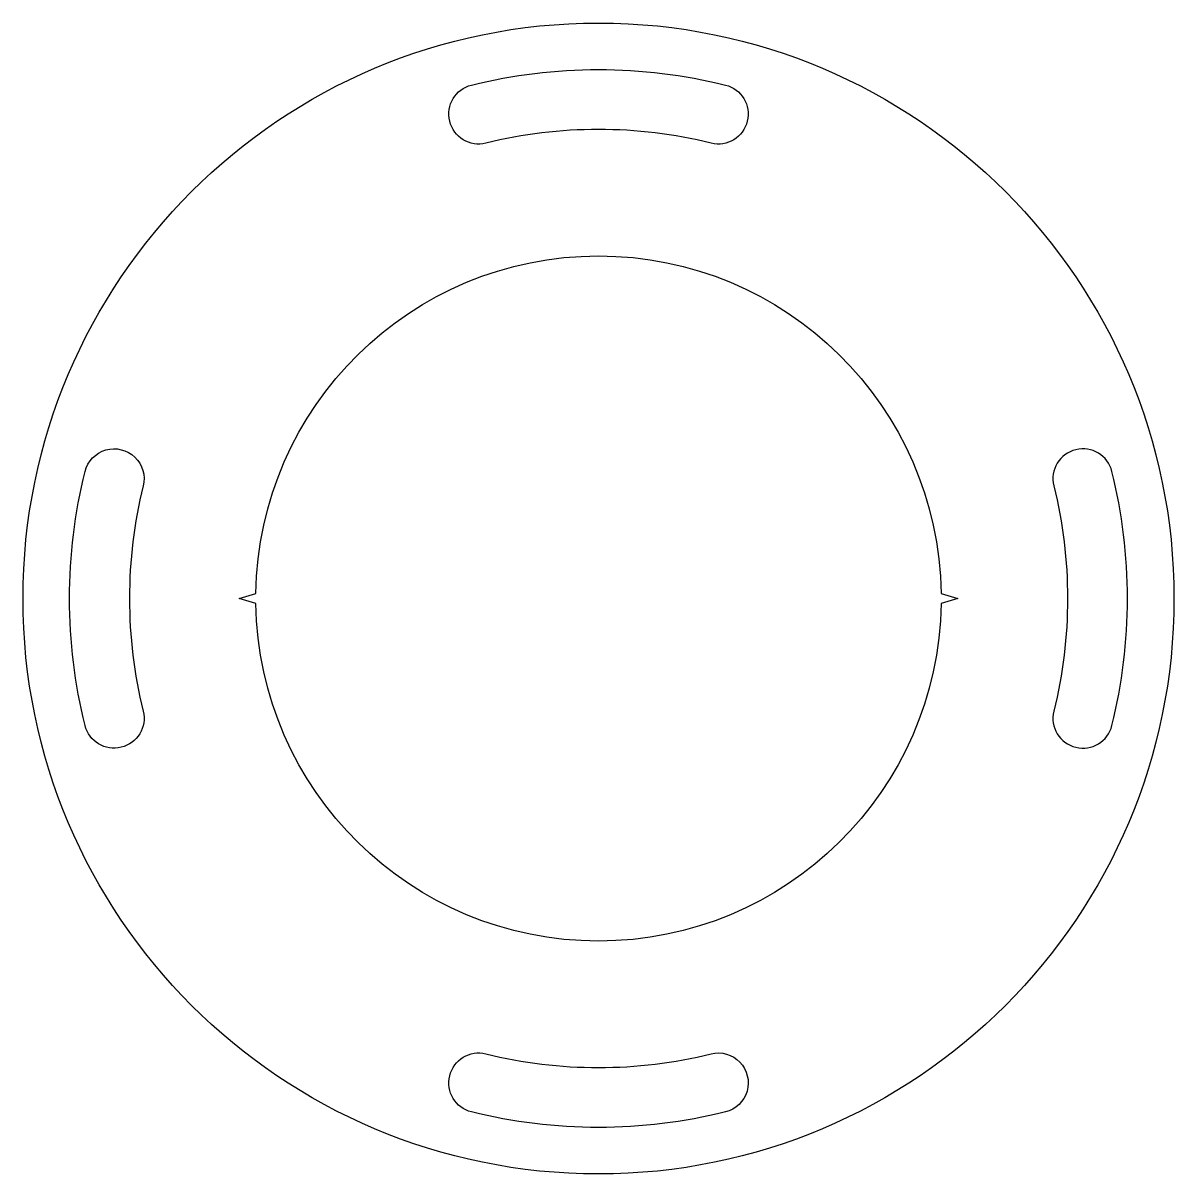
# Model space of a CAD drawing. Extents: x -86 to 86, y -86 to 86.
import ezdxf

# ---------------------------------------------------------------- set-up
doc = ezdxf.new("R2010")
doc.units = 0

msp = doc.modelspace()

# ---------------------------------------------------------------- linework, layer by layer
at = {"layer": '1'}
for points in [[(19.08, 77.18, -1), (16.92, 68.44, 0.121783), (-16.92, 68.44, -1), (-19.08, 77.18, -0.121783)], [(54, 0), (51.49, -0.75, -0.98551), (-51.49, -0.75), (-54, 0), (-51.49, 0.75, -0.98551), (51.49, 0.75)], [(-68.44, 16.92, 0.121783), (-68.44, -16.92, -1), (-77.18, -19.08, -0.121783), (-77.18, 19.08, -1)], [(77.18, 19.08, 1), (68.44, 16.92, -0.121783), (68.44, -16.92, 1), (77.18, -19.08, 0.121783)], [(19.08, -77.18, -0.121783), (-19.08, -77.18, -1), (-16.92, -68.44, 0.121783), (16.92, -68.44, -1)]]:
    msp.add_lwpolyline(points, format="xyb", close=True, dxfattribs=at)
msp.add_circle((0, 0), 86.5, dxfattribs=at)

doc.saveas('drawing.dxf')
